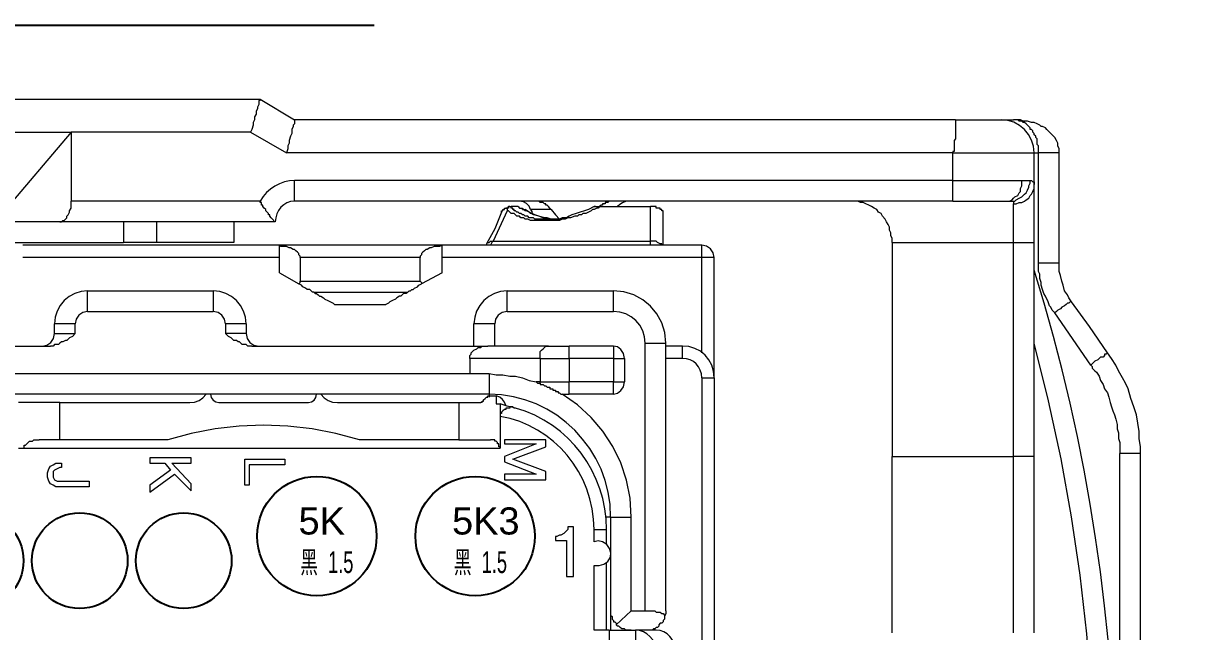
# Model space of a CAD drawing. Header units: millimetres. Extents: x 1638 to 3450, y 1129 to 2069.
# Drawn here: x 2545.77 to 2588.98, y 1591.62 to 1614.03 of the extents above; entities that cross this region are included whole.
import ezdxf

# ---------------------------------------------------------------- set-up
doc = ezdxf.new("R2010")
doc.units = ezdxf.units.MM
doc.layers.add('AM60', color=3, linetype='Continuous', lineweight=25)
doc.layers.add('AM_6', color=3, linetype='Continuous', lineweight=25)
doc.layers.add('线色线径', color=1, linetype='Continuous')
doc.styles.get("Standard").update_dxf_attribs({"font": 'arial.ttf'})
doc.dimstyles.new('ISO-25', dxfattribs={"dimtxt": 2.5, "dimasz": 2.5, "dimexe": 1.25, "dimexo": 0.625, "dimtad": 1, "dimtxsty": 'Standard', "dimcen": 2.5, "dimadec": 0, "dimazin": 0, "dimtfac": 1, "dimtmove": 0, "dimatfit": 3, "dimfxl": 1, "dimarcsym": 0})

# ---------------------------------------------------------------- blocks, each defined once
blk = doc.blocks.new('*U7')
blk.add_circle((0, 0), 2.117)
blk = doc.blocks.new('*U8')
at = {"layer": 'AM_6', "color": 0, "linetype": 'ByBlock', "lineweight": -2, "transparency": 16777216}
for p in [(0, 21), (4.6, 21), (9.2, 21), (13.8, 21), (18.4, 21), (23, 21), (27.6, 21), (32.2, 21), (36.8, 21), (41.4, 21), (0, 14), (4.6, 14), (9.2, 14), (13.8, 14), (18.4, 14), (23, 14), (27.6, 14), (32.2, 14), (36.8, 14), (41.4, 14), (0, 7), (4.6, 7), (9.2, 7), (13.8, 7), (18.4, 7), (23, 7), (27.6, 7), (32.2, 7), (36.8, 7), (41.4, 7), (0, 0), (4.6, 0), (9.2, 0), (13.8, 0), (18.4, 0), (23, 0), (27.6, 0), (32.2, 0), (36.8, 0), (41.4, 0)]:
    blk.add_blockref('*U7', p, dxfattribs=at)
blk = doc.blocks.new('*U9')
blk.add_circle((0, 0), 2.641)
blk = doc.blocks.new('*U10')
at = {"layer": 'AM_6', "color": 0, "linetype": 'ByBlock', "lineweight": -2, "transparency": 16777216}
for p in [(0, 23.769), (7, 23.769), (0, 15.846), (7, 15.846), (0, 7.923), (7, 7.923), (0, 0), (7, 0)]:
    blk.add_blockref('*U9', p, dxfattribs=at)
blk = doc.blocks.new('A$C7FD7605A')
at = {"layer": 'AM_6', "lineweight": 9}
for points in [[(40.215, 62.876), (57.912, 62.876)], [(57.912, 62.876), (57.912, 62.815), (57.851, 62.815), (57.851, 62.755), (57.851, 62.694), (57.851, 62.633), (57.79, 62.511), (57.79, 62.45), (57.729, 62.328), (57.729, 62.206), (57.668, 62.084), (57.668, 61.962), (57.607, 61.84), (57.607, 61.718), (57.546, 61.535), (57.481, 61.413)], [(57.912, 62.876), (59.436, 61.962)], [(59.436, 61.962), (59.436, 61.901), (59.436, 61.84), (59.436, 61.779), (59.375, 61.718), (59.375, 61.657), (59.314, 61.535), (59.314, 61.413), (59.314, 61.352), (59.253, 61.231), (59.192, 61.048), (59.192, 60.926), (59.131, 60.8), (59.131, 60.678), (59.07, 60.495)], [(88.666, 61.962), (59.436, 61.962)], [(88.666, 61.962), (88.666, 61.901), (88.666, 61.84), (88.666, 61.779), (88.666, 61.718), (88.666, 61.657), (88.666, 61.596), (88.666, 61.535), (88.666, 61.474), (88.666, 61.413), (88.666, 61.352), (88.666, 61.291), (88.666, 61.231), (88.666, 61.17), (88.666, 61.109), (88.605, 61.048), (88.605, 60.987), (88.605, 60.926), (88.605, 60.861), (88.605, 60.8), (88.605, 60.739), (88.605, 60.678), (88.605, 60.617), (88.605, 60.556), (88.544, 60.556), (88.544, 60.495)], [(88.666, 61.962), (88.849, 61.962), (89.032, 61.962), (89.215, 61.962), (89.398, 61.962), (89.52, 61.962), (89.703, 61.962), (89.825, 61.962), (90.007, 61.962), (90.129, 61.962), (90.251, 61.962), (90.373, 61.962), (90.434, 61.962), (90.495, 61.962), (90.556, 61.962), (90.617, 61.962), (90.678, 61.962)], [(92.145, 60.495), (92.114, 60.787), (92.027, 61.06), (91.89, 61.309), (91.709, 61.527), (91.49, 61.708), (91.242, 61.845), (90.969, 61.932), (90.678, 61.962)], [(90.678, 61.962), (91.227, 61.962)], [(93.242, 60.495), (93.242, 60.678), (93.181, 60.8), (93.181, 60.926), (93.12, 61.048), (93.059, 61.17), (92.998, 61.231), (92.876, 61.352), (92.815, 61.413), (92.754, 61.474), (92.693, 61.535), (92.633, 61.596), (92.511, 61.657), (92.45, 61.657), (92.389, 61.718), (92.267, 61.779), (92.145, 61.84), (92.023, 61.84), (91.84, 61.901), (91.653, 61.901), (91.531, 61.962), (91.349, 61.962), (91.227, 61.962)], [(92.328, 60.495), (92.328, 60.617), (92.328, 60.678), (92.328, 60.739), (92.328, 60.8), (92.267, 60.861), (92.267, 60.926), (92.267, 60.987), (92.267, 61.109), (92.206, 61.17), (92.206, 61.231), (92.145, 61.291), (92.145, 61.352), (92.084, 61.413), (92.084, 61.474), (92.023, 61.535), (91.962, 61.535), (91.962, 61.596), (91.901, 61.657), (91.84, 61.718), (91.779, 61.779), (91.718, 61.84), (91.653, 61.84), (91.592, 61.901), (91.531, 61.901), (91.47, 61.901), (91.41, 61.962), (91.349, 61.962), (91.288, 61.962), (91.227, 61.962)], [(40.215, 61.413), (49.549, 61.413)], [(49.549, 61.413), (46.501, 57.809)], [(49.549, 61.413), (49.549, 58.362)], [(92.145, 59.093), (92.145, 60.495)], [(93.242, 60.495), (93.181, 60.495), (93.12, 60.495), (93.059, 60.495), (92.937, 60.495), (92.876, 60.495), (92.754, 60.495), (92.693, 60.495), (92.572, 60.495), (92.45, 60.495), (92.328, 60.495)], [(93.242, 55.615), (93.242, 55.98), (93.242, 56.346), (93.242, 56.712), (93.242, 57.017), (93.242, 57.261), (93.242, 57.504), (93.242, 57.626), (93.242, 57.809), (93.242, 58.114), (93.242, 58.484), (93.242, 58.91), (93.242, 59.337), (93.242, 59.947), (93.242, 60.495)], [(88.544, 58.362), (88.544, 58.423), (88.544, 58.484), (88.544, 58.544), (88.544, 58.605), (88.544, 58.666), (88.544, 58.727), (88.544, 58.788), (88.544, 58.849), (88.544, 58.91), (88.544, 58.971), (88.544, 59.032), (88.544, 59.093), (88.544, 59.154), (88.544, 59.215), (88.544, 59.276)], [(88.544, 59.276), (88.788, 59.276), (88.971, 59.276), (89.215, 59.276), (89.398, 59.276), (89.642, 59.276), (89.825, 59.276), (90.068, 59.276), (90.251, 59.276), (90.434, 59.276), (90.617, 59.276), (90.8, 59.276), (90.983, 59.276), (91.166, 59.276), (91.349, 59.276), (91.47, 59.276), (91.592, 59.276)], [(90.861, 58.362), (90.922, 58.362), (91.044, 58.362), (91.166, 58.423), (91.227, 58.484), (91.288, 58.544), (91.41, 58.605), (91.47, 58.727), (91.531, 58.788), (91.531, 58.91), (91.592, 59.032), (91.592, 59.154), (91.592, 59.276)], [(91.105, 58.362), (91.166, 58.362), (91.288, 58.362), (91.349, 58.423), (91.47, 58.484), (91.592, 58.544), (91.653, 58.605), (91.718, 58.666), (91.779, 58.727), (91.84, 58.849), (91.901, 58.971), (91.901, 59.032), (91.962, 59.154), (91.962, 59.276)], [(91.592, 59.276), (91.779, 59.276), (91.901, 59.276), (91.962, 59.276)], [(91.962, 59.276), (92.023, 59.276), (92.084, 59.215), (92.145, 59.215), (92.145, 59.154), (92.145, 59.093)], [(91.227, 58.24), (91.349, 58.24), (91.47, 58.301), (91.592, 58.301), (91.718, 58.362), (91.779, 58.423), (91.901, 58.484), (91.962, 58.605), (92.023, 58.666), (92.084, 58.788), (92.145, 58.91), (92.145, 58.971), (92.145, 59.093)], [(92.145, 56.529), (92.145, 56.651), (92.145, 56.712), (92.145, 56.895), (92.145, 57.139), (92.145, 57.321), (92.145, 57.504), (92.145, 57.748), (92.145, 57.931), (92.145, 58.053), (92.145, 58.24), (92.145, 58.362), (92.145, 58.484), (92.145, 58.605), (92.145, 58.727), (92.145, 58.849), (92.145, 58.971), (92.145, 59.032), (92.145, 59.093)], [(49.061, 57.443), (49.122, 57.443), (49.183, 57.504), (49.244, 57.504), (49.305, 57.565), (49.366, 57.626), (49.366, 57.687), (49.427, 57.748), (49.488, 57.87), (49.488, 57.931), (49.549, 58.053), (49.549, 58.114), (49.549, 58.24), (49.549, 58.362)], [(58.583, 57.443), (58.522, 57.443), (58.522, 57.504), (58.461, 57.565), (58.4, 57.626), (58.339, 57.687), (58.339, 57.748), (58.278, 57.748), (58.278, 57.809), (58.217, 57.87), (58.156, 57.931), (58.156, 57.992), (58.095, 58.053), (58.034, 58.114), (58.034, 58.179), (57.973, 58.179), (57.973, 58.24), (57.973, 58.301), (57.912, 58.301), (57.912, 58.362)], [(59.436, 58.362), (59.259, 58.342), (59.097, 58.287), (58.952, 58.2), (58.826, 58.085), (58.724, 57.948), (58.647, 57.793), (58.599, 57.623), (58.583, 57.443)], [(88.544, 58.362), (59.436, 58.362)], [(68.957, 58.114), (68.892, 58.114), (68.831, 58.053), (68.77, 58.053)], [(68.957, 58.114), (68.892, 58.114), (68.892, 58.053), (68.831, 58.053)], [(68.957, 58.114), (69.018, 58.114)], [(70.786, 57.565), (70.725, 57.565), (70.664, 57.565), (70.603, 57.565), (70.542, 57.565), (70.481, 57.565), (70.42, 57.565), (70.359, 57.565), (70.298, 57.565), (70.237, 57.565), (70.176, 57.565), (70.115, 57.565), (70.054, 57.565), (69.993, 57.626), (69.933, 57.626), (69.811, 57.626), (69.75, 57.687), (69.628, 57.687), (69.567, 57.748), (69.506, 57.748), (69.445, 57.809), (69.384, 57.809), (69.323, 57.87), (69.262, 57.87), (69.201, 57.931), (69.14, 57.931), (69.14, 57.992), (69.079, 57.992), (69.079, 58.053), (69.018, 58.053), (69.018, 58.114)], [(69.323, 58.114), (69.018, 58.114)], [(69.323, 58.114), (69.384, 58.053), (69.445, 58.053), (69.506, 58.053)], [(69.872, 57.992), (69.804, 58.129), (69.696, 58.247), (69.554, 58.33), (69.384, 58.362)], [(70.786, 57.992), (70.725, 58.053), (70.664, 58.114), (70.603, 58.179), (70.542, 58.179), (70.542, 58.24), (70.481, 58.24), (70.42, 58.301), (70.359, 58.301), (70.298, 58.301), (70.237, 58.362), (70.176, 58.362), (70.115, 58.362), (70.054, 58.362), (69.993, 58.362)], [(72.676, 58.114), (72.432, 57.992), (72.249, 57.931), (72.066, 57.87), (71.883, 57.809), (71.7, 57.748), (71.578, 57.687), (71.457, 57.626), (71.274, 57.626), (71.152, 57.565), (71.03, 57.565), (70.908, 57.565), (70.786, 57.565)], [(72.676, 58.114), (72.741, 58.114), (72.676, 58.114), (72.741, 58.114), (72.801, 58.114), (72.862, 58.114)], [(73.594, 58.362), (73.533, 58.362), (73.472, 58.362), (73.411, 58.362), (73.35, 58.362), (73.289, 58.301), (73.228, 58.301), (73.167, 58.301), (73.167, 58.24), (73.106, 58.24), (73.045, 58.24), (73.045, 58.179), (72.984, 58.179), (72.923, 58.114), (72.862, 58.053)], [(72.862, 58.114), (75.179, 58.114)], [(74.204, 58.362), (74.067, 58.341), (73.937, 58.285), (73.818, 58.206), (73.716, 58.114)], [(75.423, 58.114), (75.362, 58.114), (75.301, 58.114), (75.24, 58.114), (75.179, 58.114)], [(75.728, 57.748), (75.728, 57.809), (75.728, 57.87), (75.728, 57.931), (75.667, 57.931), (75.667, 57.992), (75.606, 57.992), (75.606, 58.053), (75.545, 58.053), (75.484, 58.053), (75.423, 58.053), (75.423, 58.114)], [(85.858, 56.529), (85.858, 56.712), (85.797, 56.834), (85.797, 56.956), (85.736, 57.078), (85.736, 57.2), (85.675, 57.321), (85.614, 57.443), (85.554, 57.565), (85.432, 57.687), (85.371, 57.809), (85.249, 57.87), (85.188, 57.992), (85.066, 58.053), (84.944, 58.114), (84.822, 58.179), (84.7, 58.24), (84.578, 58.301), (84.456, 58.301), (84.334, 58.362), (84.151, 58.362), (84.026, 58.362)], [(88.544, 58.362), (88.788, 58.362), (89.032, 58.362), (89.215, 58.362), (89.398, 58.362), (89.581, 58.362), (89.764, 58.362), (89.946, 58.362), (90.068, 58.362), (90.251, 58.362), (90.373, 58.362), (90.495, 58.362), (90.617, 58.362), (90.739, 58.362), (90.861, 58.362)], [(90.861, 58.362), (90.983, 58.362), (91.044, 58.362), (91.105, 58.362)], [(91.105, 58.362), (91.166, 58.362), (91.227, 58.362), (91.227, 58.301), (91.227, 58.24)], [(91.227, 56.529), (91.227, 56.59), (91.227, 56.651), (91.227, 56.834), (91.227, 57.017), (91.227, 57.139), (91.227, 57.321), (91.227, 57.443), (91.227, 57.565), (91.227, 57.687), (91.227, 57.809), (91.227, 57.931), (91.227, 57.992), (91.227, 58.114), (91.227, 58.179), (91.227, 58.24)], [(68.588, 57.87), (68.283, 57.139), (67.917, 56.468)], [(68.588, 57.87), (68.588, 57.931), (68.649, 57.931), (68.649, 57.992), (68.71, 57.992), (68.71, 58.053), (68.77, 58.053)], [(68.77, 58.053), (68.831, 58.053)], [(68.831, 58.053), (68.831, 57.992), (68.831, 57.931)], [(70.847, 57.565), (70.786, 57.565), (70.603, 57.626), (70.42, 57.626), (70.237, 57.687), (70.054, 57.748), (69.933, 57.809), (69.872, 57.809), (69.811, 57.87), (69.689, 57.931), (69.628, 57.931), (69.567, 57.992), (69.506, 57.992), (69.506, 58.053)], [(69.506, 58.053), (69.506, 57.992), (69.567, 57.992), (69.628, 57.992)], [(70.908, 57.565), (70.664, 57.565), (70.481, 57.626), (70.237, 57.687), (69.993, 57.748), (69.811, 57.87), (69.628, 57.992)], [(69.872, 57.992), (69.925, 57.901), (69.933, 57.809)], [(70.786, 57.992), (70.969, 57.756), (71.152, 57.565)], [(75.728, 56.407), (75.728, 57.748)], [(49.061, 57.443), (46.501, 57.443)], [(58.583, 57.443), (49.061, 57.443)], [(56.75, 57.443), (56.75, 56.529)], [(70.786, 57.565), (70.664, 57.565), (70.542, 57.565)], [(67.917, 56.468), (67.978, 56.529), (68.039, 56.529), (68.1, 56.59), (68.161, 56.59), (68.222, 56.59)], [(68.222, 56.59), (68.161, 56.529), (68.1, 56.407), (68.039, 56.407)], [(75.24, 56.407), (75.179, 56.407), (75.179, 56.468), (75.179, 56.529), (75.179, 56.59)], [(75.667, 56.407), (75.667, 56.468), (75.606, 56.468), (75.484, 56.529), (75.423, 56.59), (75.362, 56.59), (75.24, 56.59), (75.179, 56.59)], [(46.501, 56.529), (51.869, 56.529)], [(58.765, 56.407), (47.415, 56.407)], [(53.332, 56.529), (53.21, 56.529), (53.089, 56.529), (52.967, 56.529), (52.845, 56.529), (52.662, 56.529), (52.54, 56.529), (52.357, 56.529), (52.235, 56.529), (52.052, 56.529), (51.869, 56.529)], [(56.75, 56.529), (56.689, 56.529), (56.628, 56.529), (56.567, 56.529), (56.506, 56.529), (56.384, 56.529), (56.262, 56.529), (56.14, 56.529), (56.018, 56.529), (55.896, 56.529), (55.714, 56.529), (55.531, 56.529), (55.348, 56.529), (55.104, 56.529), (54.921, 56.529), (54.677, 56.529), (54.433, 56.529), (54.19, 56.529), (53.885, 56.529), (53.637, 56.529), (53.332, 56.529)], [(59.68, 55.858), (59.68, 55.919), (59.619, 55.98), (59.619, 56.041), (59.558, 56.102), (59.497, 56.163), (59.436, 56.224), (59.375, 56.224), (59.253, 56.285), (59.192, 56.285), (59.07, 56.346), (58.948, 56.346), (58.826, 56.346), (58.765, 56.407)], [(65.966, 56.407), (58.765, 56.407)], [(58.765, 55.184), (58.765, 56.407)], [(65.966, 56.407), (65.844, 56.346), (65.722, 56.346), (65.601, 56.346), (65.479, 56.285), (65.418, 56.285), (65.296, 56.224), (65.235, 56.224), (65.174, 56.163), (65.109, 56.102), (65.048, 56.041), (65.048, 55.98), (64.987, 55.919), (64.987, 55.858)], [(77.438, 56.407), (65.966, 56.407)], [(65.966, 55.184), (65.966, 56.407)], [(67.917, 56.468), (67.917, 56.407)], [(77.987, 55.858), (77.944, 56.073), (77.827, 56.247), (77.653, 56.364), (77.438, 56.407)], [(85.858, 56.529), (85.858, 47.065)], [(92.145, 47.004), (92.145, 56.529)], [(59.68, 55.858), (59.68, 54.818)], [(64.987, 54.818), (64.987, 55.858)], [(77.987, 50.547), (77.987, 55.858)], [(93.791, 53.904), (93.669, 54.087), (93.608, 54.209), (93.486, 54.392), (93.425, 54.635), (93.364, 54.818), (93.303, 55.062), (93.242, 55.245), (93.242, 55.432), (93.242, 55.615)], [(58.765, 55.184), (59.619, 54.696)], [(65.966, 55.184), (65.048, 54.696)], [(95.407, 38.955), (95.251, 40.459), (95.068, 41.962), (94.856, 43.461), (94.616, 44.957), (94.348, 46.45), (94.051, 47.938), (93.726, 49.422), (93.373, 50.901), (92.992, 52.375), (92.583, 53.844), (92.145, 55.306)], [(59.619, 54.696), (59.68, 54.757), (59.68, 54.818)], [(60.289, 54.331), (60.228, 54.331), (60.168, 54.392), (60.107, 54.453), (59.985, 54.453), (59.924, 54.513), (59.802, 54.574), (59.741, 54.635), (59.619, 54.696)], [(64.378, 54.331), (64.439, 54.331), (64.499, 54.392), (64.56, 54.392), (64.621, 54.453), (64.682, 54.453), (64.743, 54.513), (64.865, 54.574), (64.926, 54.635), (65.048, 54.696)], [(64.987, 54.818), (65.048, 54.757), (65.048, 54.696)], [(50.284, 54.392), (49.993, 54.361), (49.719, 54.274), (49.47, 54.138), (49.252, 53.957), (49.072, 53.74), (48.935, 53.491), (48.848, 53.219), (48.818, 52.929)], [(50.284, 54.392), (55.836, 54.392)], [(57.299, 52.929), (57.268, 53.219), (57.181, 53.491), (57.045, 53.74), (56.864, 53.957), (56.647, 54.138), (56.398, 54.274), (56.126, 54.361), (55.836, 54.392)], [(60.289, 54.331), (60.35, 54.27), (60.411, 54.27), (60.472, 54.209), (60.533, 54.148), (60.594, 54.148), (60.716, 54.087), (60.777, 54.026), (60.899, 53.965), (61.021, 53.904), (61.143, 53.843), (61.204, 53.782)], [(60.289, 54.331), (64.378, 54.331)], [(64.378, 54.331), (64.378, 54.27), (64.317, 54.27), (64.256, 54.27), (64.195, 54.209), (64.134, 54.148), (64.073, 54.148), (63.951, 54.087), (63.89, 54.026), (63.768, 53.965), (63.646, 53.904), (63.585, 53.843), (63.463, 53.782)], [(68.831, 54.392), (68.541, 54.361), (68.269, 54.274), (68.02, 54.138), (67.803, 53.957), (67.622, 53.74), (67.486, 53.491), (67.399, 53.219), (67.368, 52.929)], [(68.831, 54.392), (73.533, 54.392)], [(75.849, 52.071), (75.802, 52.54), (75.668, 52.975), (75.454, 53.37), (75.171, 53.713), (74.829, 53.996), (74.435, 54.21), (74, 54.345), (73.533, 54.392)], [(93.791, 53.904), (93.73, 53.904), (93.669, 53.843), (93.608, 53.843), (93.547, 53.782), (93.486, 53.721), (93.364, 53.66), (93.303, 53.599), (93.181, 53.538), (93.12, 53.477), (93.059, 53.416)], [(95.376, 51.645), (94.583, 52.807), (93.791, 53.904)], [(48.818, 52.498), (48.818, 52.929)], [(57.299, 52.929), (57.299, 52.498)], [(67.368, 51.949), (67.368, 52.929)], [(48.269, 51.949), (48.483, 51.992), (48.658, 52.109), (48.775, 52.284), (48.818, 52.498)], [(49.732, 52.498), (49.61, 52.376), (49.488, 52.315), (49.427, 52.254), (49.366, 52.193), (49.305, 52.193), (49.183, 52.132), (49.122, 52.132), (49.061, 52.071), (49, 52.01), (48.939, 52.01), (48.878, 52.01), (48.818, 52.01), (48.757, 51.949), (48.696, 51.949), (48.635, 51.949)], [(57.546, 51.949), (57.481, 51.949), (57.42, 51.949), (57.36, 51.949), (57.299, 52.01), (57.238, 52.01), (57.177, 52.01), (57.116, 52.01), (57.055, 52.071), (56.994, 52.132), (56.933, 52.132), (56.872, 52.193), (56.75, 52.193), (56.689, 52.254), (56.628, 52.315), (56.506, 52.376), (56.384, 52.498)], [(57.299, 52.498), (57.342, 52.284), (57.461, 52.109), (57.636, 51.992), (57.851, 51.949)], [(31.551, 51.949), (48.635, 51.949)], [(57.546, 51.949), (67.978, 51.949)], [(67.186, 51.401), (67.186, 51.523), (67.246, 51.584), (67.246, 51.645), (67.307, 51.706), (67.368, 51.766), (67.49, 51.827), (67.551, 51.888), (67.673, 51.888), (67.734, 51.949), (67.856, 51.949), (67.978, 51.949)], [(70.664, 51.949), (67.978, 51.949)], [(70.664, 51.949), (70.786, 51.949), (70.908, 51.949), (71.03, 51.949), (71.152, 51.949), (71.274, 51.949), (71.396, 51.949), (71.578, 51.949)], [(73.533, 51.949), (71.578, 51.949)], [(74.021, 51.401), (73.979, 51.615), (73.868, 51.789), (73.712, 51.907), (73.533, 51.949)], [(75.849, 40.23), (75.849, 52.071)], [(76.585, 51.949), (75.849, 51.949)], [(77.987, 50.547), (77.959, 50.835), (77.879, 51.101), (77.752, 51.339), (77.583, 51.545), (77.377, 51.715), (77.138, 51.842), (76.873, 51.922), (76.585, 51.949)], [(67.186, 51.401), (67.186, 50.73)], [(74.021, 51.401), (74.021, 50.364)], [(95.376, 51.645), (95.315, 51.584), (95.254, 51.584), (95.254, 51.523), (95.193, 51.462), (95.071, 51.462), (95.01, 51.401), (94.949, 51.34), (94.827, 51.279), (94.766, 51.218), (94.644, 51.096)], [(96.843, 47.191), (96.843, 47.495), (96.782, 47.861), (96.782, 48.166), (96.721, 48.532), (96.66, 48.898), (96.538, 49.263), (96.416, 49.629), (96.294, 50.06), (96.172, 50.303), (96.05, 50.547), (95.867, 50.852), (95.745, 51.096), (95.562, 51.401), (95.376, 51.645)], [(12.329, 50.73), (67.186, 50.73)], [(67.186, 50.73), (68.039, 50.73)], [(68.039, 50.73), (68.344, 50.669), (68.649, 50.669), (68.957, 50.608), (69.201, 50.608), (69.506, 50.547), (69.811, 50.425), (70.115, 50.364)], [(70.115, 50.364), (70.176, 50.303), (70.237, 50.303), (70.298, 50.303)], [(73.533, 49.812), (73.712, 49.855), (73.868, 49.974), (73.979, 50.149), (74.021, 50.364)], [(77.987, 50.547), (77.987, 12.333)], [(68.039, 49.812), (12.329, 49.812)], [(54.799, 49.446), (55.016, 49.469), (55.211, 49.538), (55.382, 49.652), (55.531, 49.812)], [(55.714, 49.812), (55.745, 49.678), (55.828, 49.56), (55.945, 49.478), (56.079, 49.446)], [(60.046, 49.446), (60.18, 49.478), (60.297, 49.56), (60.38, 49.678), (60.411, 49.812)], [(60.594, 49.812), (60.743, 49.652), (60.915, 49.538), (61.11, 49.469), (61.33, 49.446)], [(73.411, 44.383), (73.383, 44.937), (73.3, 45.475), (73.166, 45.994), (72.984, 46.493), (72.755, 46.967), (72.484, 47.415), (72.172, 47.833), (71.824, 48.219), (71.441, 48.57), (71.026, 48.883), (70.583, 49.155), (70.114, 49.384), (69.623, 49.567), (69.111, 49.701), (68.582, 49.784), (68.039, 49.812)], [(70.298, 50.303), (70.298, 50.242), (70.359, 50.242), (70.42, 50.242), (70.481, 50.182), (70.542, 50.182), (70.603, 50.121), (70.664, 50.121), (70.725, 50.121), (70.725, 50.06), (70.786, 50.06), (70.847, 50.06), (70.847, 49.999), (70.908, 49.999), (70.969, 49.999), (70.969, 49.938), (71.03, 49.938), (71.091, 49.938), (71.091, 49.877), (71.152, 49.877), (71.213, 49.812), (71.274, 49.812)], [(74.325, 44.383), (74.272, 45.216), (74.115, 46.02), (73.859, 46.786), (73.51, 47.509), (73.071, 48.18), (72.549, 48.792), (71.948, 49.339), (71.274, 49.812)], [(71.274, 49.812), (71.396, 49.812), (71.578, 49.812)], [(73.533, 49.812), (71.578, 49.812)], [(49.061, 49.446), (48.878, 49.446), (48.696, 49.446), (48.574, 49.446), (48.391, 49.446), (48.269, 49.446), (48.086, 49.446), (47.964, 49.446), (47.842, 49.446), (47.72, 49.446), (47.598, 49.446), (47.537, 49.446), (47.415, 49.446), (47.354, 49.446), (47.294, 49.446), (47.233, 49.446)], [(49.061, 49.446), (54.799, 49.446)], [(56.079, 49.446), (60.046, 49.446)], [(61.33, 49.446), (66.698, 49.446)], [(66.698, 49.446), (66.881, 49.446), (67.064, 49.446), (67.186, 49.446), (67.368, 49.446), (67.49, 49.446), (67.673, 49.446)], [(67.734, 49.446), (67.673, 49.446)], [(67.734, 49.446), (67.734, 49.507), (67.795, 49.507), (67.795, 49.568), (67.856, 49.629), (67.917, 49.69), (67.978, 49.69), (67.978, 49.751), (68.039, 49.751), (68.1, 49.751), (68.161, 49.751), (68.222, 49.751), (68.283, 49.751), (68.344, 49.751)], [(68.77, 49.324), (68.712, 49.46), (68.626, 49.583), (68.505, 49.684), (68.344, 49.751)], [(68.344, 49.751), (68.344, 49.385)], [(68.344, 49.385), (68.405, 49.385)], [(68.405, 49.385), (68.466, 49.385), (68.527, 49.385)], [(69.201, 49.202), (68.841, 49.294), (68.527, 49.385)], [(68.527, 49.385), (68.527, 48.715)], [(69.201, 49.202), (69.14, 49.202), (69.079, 49.263), (69.018, 49.263), (68.957, 49.263), (68.957, 49.202), (68.892, 49.202), (68.831, 49.202), (68.77, 49.202), (68.77, 49.141), (68.71, 49.141), (68.649, 49.08), (68.588, 49.019), (68.588, 48.959), (68.527, 48.959), (68.527, 48.898), (68.527, 48.837)], [(68.527, 48.837), (68.527, 48.753), (68.527, 48.715)], [(73.228, 43.83), (73.209, 44.296), (73.153, 44.752), (73.06, 45.198), (72.933, 45.631), (72.773, 46.05), (72.581, 46.453), (72.358, 46.838), (72.106, 47.204), (71.826, 47.547), (71.52, 47.868), (71.189, 48.163), (70.833, 48.432), (70.456, 48.672), (70.057, 48.882), (69.638, 49.059), (69.201, 49.202)], [(62.305, 47.8), (61.264, 48.08), (60.207, 48.28), (59.138, 48.4), (58.063, 48.44), (56.989, 48.4), (55.92, 48.28), (54.863, 48.08), (53.824, 47.8)], [(68.527, 48.715), (68.527, 47.435)], [(47.476, 47.495), (47.476, 47.556), (47.537, 47.556), (47.598, 47.617), (47.659, 47.678), (47.72, 47.739), (47.781, 47.739), (47.842, 47.739), (47.903, 47.8), (47.964, 47.8), (48.025, 47.8), (48.086, 47.8), (48.147, 47.8)], [(49.061, 47.8), (48.878, 47.8), (48.696, 47.8), (48.513, 47.8), (48.33, 47.8), (48.147, 47.8)], [(53.824, 47.8), (49.061, 47.8)], [(66.698, 47.8), (62.305, 47.8)], [(66.698, 47.8), (66.881, 47.8), (67.064, 47.8), (67.246, 47.8), (67.368, 47.8), (67.551, 47.8), (67.734, 47.8), (67.856, 47.8), (67.978, 47.8), (68.1, 47.8)], [(68.527, 47.435), (68.527, 47.495), (68.466, 47.495), (68.466, 47.556), (68.466, 47.617), (68.405, 47.617), (68.405, 47.678), (68.344, 47.739), (68.283, 47.739), (68.283, 47.8), (68.222, 47.8), (68.161, 47.8), (68.1, 47.8)], [(47.233, 47.435), (68.527, 47.435)], [(47.476, 47.435), (47.476, 47.495)], [(85.858, 39.254), (85.858, 40.596), (85.858, 41.88), (85.858, 43.16), (85.858, 44.505), (85.858, 45.785), (85.858, 47.065)], [(85.858, 47.065), (91.227, 47.065)], [(92.145, 47.004), (92.145, 47.065), (92.084, 47.065), (92.023, 47.065), (91.962, 47.065), (91.901, 47.065), (91.84, 47.065), (91.779, 47.065), (91.718, 47.065), (91.653, 47.065), (91.592, 47.065), (91.531, 47.065), (91.47, 47.065), (91.41, 47.065), (91.349, 47.065), (91.288, 47.065), (91.227, 47.065)], [(92.145, 39.254), (92.145, 40.535), (92.145, 41.819), (92.145, 43.16), (92.145, 44.444), (92.145, 45.724), (92.145, 47.004)], [(96.843, 38.889), (96.843, 40.169), (96.843, 41.388), (96.843, 42.794), (96.843, 44.196), (96.843, 45.663), (96.843, 47.191)], [(73.411, 44.383), (73.411, 40.23)], [(74.325, 40.23), (74.325, 44.383)], [(73.228, 43.16), (73.228, 43.83)], [(72.676, 42.245), (72.904, 42.234), (73.113, 42.291), (73.288, 42.417), (73.411, 42.611), (73.422, 42.802), (73.365, 42.992), (73.24, 43.16), (73.045, 43.282), (72.862, 43.327), (72.676, 43.282)], [(73.228, 39.376), (73.228, 42.367)], [(73.411, 40.23), (73.411, 40.169), (73.411, 40.108), (73.411, 40.047), (73.472, 39.986), (73.472, 39.925), (73.472, 39.864), (73.533, 39.803), (73.533, 39.742), (73.594, 39.742), (73.655, 39.681), (73.655, 39.62)], [(73.411, 40.23), (73.411, 39.376)], [(74.325, 40.23), (73.655, 39.62)], [(74.325, 40.23), (74.935, 40.23)], [(74.935, 40.23), (75.057, 40.23), (75.179, 40.23), (75.24, 40.23), (75.362, 40.23), (75.423, 40.169), (75.545, 40.169), (75.606, 40.169), (75.667, 40.108), (75.728, 40.108), (75.789, 40.047), (75.789, 39.986)], [(75.789, 39.986), (75.789, 39.925), (75.789, 39.864), (75.728, 39.803), (75.728, 39.742), (75.667, 39.681), (75.606, 39.681), (75.545, 39.62), (75.545, 39.559), (75.484, 39.498), (75.423, 39.498), (75.362, 39.437), (75.301, 39.437), (75.24, 39.376), (75.179, 39.376), (75.057, 39.376), (74.996, 39.376), (74.935, 39.376)], [(75.849, 40.23), (75.849, 40.108), (75.789, 39.986)], [(74.325, 39.376), (74.265, 39.376), (74.204, 39.376), (74.143, 39.376), (74.082, 39.376), (74.021, 39.437), (73.96, 39.437), (73.899, 39.437), (73.838, 39.498), (73.777, 39.559), (73.716, 39.559), (73.655, 39.62)], [(73.35, 39.376), (72.676, 39.376)], [(73.35, 39.376), (73.35, 39.315), (73.35, 39.254), (73.35, 39.133), (73.35, 39.072), (73.35, 39.011), (73.35, 38.889), (73.35, 38.828)], [(73.35, 39.376), (74.508, 39.376)], [(75.423, 38.458), (75.403, 38.639), (75.348, 38.809), (75.262, 38.965), (75.148, 39.102), (75.012, 39.215), (74.857, 39.302), (74.688, 39.357), (74.508, 39.376)], [(74.935, 39.376), (74.508, 39.376)], [(75.423, 39.376), (74.935, 39.376)], [(76.276, 38.458), (76.26, 38.639), (76.211, 38.809), (76.135, 38.965), (76.032, 39.102), (75.907, 39.215), (75.762, 39.302), (75.599, 39.357), (75.423, 39.376)]]:
    blk.add_lwpolyline(points, dxfattribs=at)
at = {"layer": 'AM_6', "lineweight": 5}
for points in [[(57.481, 61.413), (49.549, 61.413)], [(57.481, 61.413), (59.07, 60.495)], [(88.544, 60.495), (59.07, 60.495)], [(88.544, 60.495), (88.788, 60.495), (89.032, 60.495), (89.276, 60.495), (89.459, 60.495), (89.703, 60.495), (89.946, 60.495), (90.129, 60.495), (90.373, 60.495), (90.556, 60.495), (90.739, 60.495), (90.922, 60.495), (91.105, 60.495), (91.227, 60.495), (91.41, 60.495), (91.531, 60.495), (91.653, 60.495), (91.779, 60.495), (91.901, 60.495), (91.962, 60.495), (92.023, 60.495), (92.084, 60.495), (92.145, 60.495)], [(88.544, 59.276), (88.544, 60.495)], [(92.145, 60.495), (92.328, 60.495)], [(92.328, 55.615), (92.328, 60.495)], [(59.436, 59.276), (59.208, 59.259), (58.984, 59.21), (58.766, 59.131), (58.56, 59.025), (58.367, 58.892), (58.193, 58.736), (58.04, 58.558), (57.912, 58.362)], [(59.436, 58.362), (59.436, 58.423), (59.436, 58.484), (59.436, 58.544), (59.436, 58.605), (59.436, 58.727), (59.436, 58.788), (59.436, 58.91), (59.436, 59.032), (59.436, 59.154), (59.436, 59.276)], [(88.544, 59.276), (59.436, 59.276)], [(57.912, 58.362), (49.549, 58.362)], [(72.862, 58.114), (72.862, 58.053), (72.801, 58.053), (72.676, 57.992), (72.615, 57.992), (72.554, 57.931), (72.432, 57.87), (72.31, 57.809), (72.249, 57.809), (72.188, 57.809), (72.127, 57.748), (72.066, 57.748), (72.005, 57.748), (71.944, 57.687), (71.883, 57.687), (71.822, 57.687), (71.639, 57.626), (71.518, 57.626), (71.396, 57.565), (71.274, 57.565), (71.152, 57.504), (71.03, 57.504), (70.908, 57.504), (70.786, 57.504), (70.725, 57.504), (70.664, 57.504), (70.603, 57.504), (70.542, 57.504), (70.481, 57.504), (70.42, 57.504), (70.359, 57.504), (70.298, 57.504), (70.237, 57.504), (70.176, 57.504), (70.115, 57.504), (70.054, 57.504), (69.993, 57.504), (69.933, 57.504), (69.872, 57.504), (69.75, 57.565), (69.628, 57.565), (69.567, 57.626), (69.445, 57.626), (69.384, 57.687), (69.262, 57.687), (69.201, 57.748), (69.14, 57.809), (69.018, 57.809), (68.957, 57.87), (68.892, 57.931), (68.831, 57.931)], [(75.179, 56.59), (75.179, 58.114)], [(68.831, 57.931), (68.222, 56.59)], [(70.786, 57.992), (70.664, 57.992), (70.542, 57.992), (70.42, 57.992), (70.298, 57.992), (70.176, 57.992), (70.115, 57.992), (70.054, 57.992), (69.993, 57.992), (69.933, 57.992), (69.872, 57.992)], [(51.869, 57.443), (51.869, 56.529)], [(53.332, 57.443), (53.332, 56.529)], [(68.222, 56.59), (75.179, 56.59)], [(77.438, 55.858), (77.438, 55.919), (77.438, 56.041), (77.438, 56.102), (77.438, 56.163), (77.438, 56.224), (77.438, 56.285), (77.438, 56.346), (77.438, 56.407)], [(85.858, 56.529), (91.227, 56.529)], [(91.227, 56.529), (91.349, 56.529), (91.47, 56.529), (91.592, 56.529), (91.718, 56.529), (91.779, 56.529), (91.901, 56.529), (91.962, 56.529), (92.023, 56.529), (92.084, 56.529), (92.145, 56.529)], [(91.227, 47.065), (91.227, 56.529)], [(58.765, 55.858), (47.415, 55.858)], [(64.987, 55.858), (59.68, 55.858)], [(77.438, 55.858), (65.966, 55.858)], [(77.987, 55.858), (77.926, 55.858), (77.865, 55.858), (77.804, 55.858), (77.743, 55.858), (77.682, 55.858), (77.56, 55.858), (77.438, 55.858)], [(77.438, 51.645), (77.438, 55.858)], [(93.059, 53.416), (92.998, 53.477), (92.937, 53.538), (92.876, 53.66), (92.815, 53.721), (92.754, 53.904), (92.633, 54.148), (92.572, 54.27), (92.511, 54.453), (92.45, 54.635), (92.45, 54.757), (92.389, 54.94), (92.389, 55.123), (92.328, 55.245), (92.328, 55.432), (92.328, 55.493), (92.328, 55.615)], [(93.242, 55.615), (93.181, 55.615), (93.12, 55.615), (93.059, 55.615), (92.937, 55.615), (92.876, 55.615), (92.754, 55.615), (92.693, 55.615), (92.572, 55.615), (92.45, 55.615), (92.328, 55.615)], [(59.68, 54.818), (64.987, 54.818)], [(50.284, 53.477), (50.284, 53.599), (50.284, 53.721), (50.284, 53.843), (50.284, 53.965), (50.284, 54.026), (50.284, 54.148), (50.284, 54.209), (50.284, 54.27), (50.284, 54.331), (50.284, 54.392)], [(55.836, 54.392), (55.836, 54.331), (55.836, 54.27), (55.836, 54.209), (55.836, 54.148), (55.836, 54.026), (55.836, 53.965), (55.836, 53.843), (55.836, 53.721), (55.836, 53.599), (55.836, 53.477)], [(68.831, 53.477), (68.831, 53.599), (68.831, 53.721), (68.831, 53.843), (68.831, 53.965), (68.831, 54.026), (68.831, 54.148), (68.831, 54.209), (68.831, 54.27), (68.831, 54.331), (68.831, 54.392)], [(73.533, 53.477), (73.533, 53.599), (73.533, 53.721), (73.533, 53.843), (73.533, 53.965), (73.533, 54.026), (73.533, 54.148), (73.533, 54.209), (73.533, 54.27), (73.533, 54.331), (73.533, 54.392)], [(50.284, 53.477), (50.069, 53.434), (49.894, 53.317), (49.775, 53.143), (49.732, 52.929)], [(50.284, 53.477), (55.836, 53.477)], [(56.384, 52.929), (56.341, 53.143), (56.224, 53.317), (56.05, 53.434), (55.836, 53.477)], [(61.204, 53.782), (63.463, 53.782)], [(68.831, 53.477), (68.617, 53.434), (68.443, 53.317), (68.326, 53.143), (68.283, 52.929)], [(68.831, 53.477), (73.533, 53.477)], [(74.935, 52.071), (74.907, 52.36), (74.827, 52.627), (74.7, 52.866), (74.531, 53.073), (74.325, 53.242), (74.086, 53.369), (73.821, 53.449), (73.533, 53.477)], [(49.732, 52.929), (49.61, 52.929), (49.488, 52.929), (49.366, 52.929), (49.305, 52.929), (49.183, 52.929), (49.122, 52.929), (49, 52.929), (48.939, 52.929), (48.878, 52.929), (48.818, 52.929)], [(49.732, 52.498), (49.732, 52.929)], [(57.299, 52.929), (57.238, 52.929), (57.177, 52.929), (57.116, 52.929), (57.055, 52.929), (56.933, 52.929), (56.872, 52.929), (56.75, 52.929), (56.628, 52.929), (56.506, 52.929), (56.384, 52.929)], [(56.384, 52.929), (56.384, 52.498)], [(68.283, 52.929), (68.161, 52.929), (68.039, 52.929), (67.917, 52.929), (67.856, 52.929), (67.734, 52.929), (67.673, 52.929), (67.551, 52.929), (67.49, 52.929), (67.429, 52.929), (67.368, 52.929)], [(68.283, 51.949), (68.283, 52.929)], [(94.644, 51.096), (93.059, 53.416)], [(48.818, 52.498), (48.878, 52.498), (48.939, 52.498), (49, 52.498), (49.122, 52.498), (49.183, 52.498), (49.305, 52.498), (49.366, 52.498), (49.488, 52.498), (49.61, 52.498), (49.732, 52.498)], [(57.299, 52.498), (57.238, 52.498), (57.177, 52.498), (57.116, 52.498), (57.055, 52.498), (56.933, 52.498), (56.872, 52.498), (56.75, 52.498), (56.628, 52.498), (56.506, 52.498), (56.384, 52.498)], [(70.298, 51.401), (70.298, 51.523), (70.298, 51.584), (70.298, 51.706), (70.359, 51.766), (70.42, 51.827), (70.481, 51.888), (70.542, 51.949), (70.603, 51.949), (70.664, 51.949)], [(71.578, 51.401), (71.578, 51.523), (71.578, 51.584), (71.578, 51.706), (71.578, 51.766), (71.578, 51.827), (71.578, 51.888), (71.578, 51.949)], [(73.533, 51.949), (73.533, 51.888), (73.533, 51.827), (73.533, 51.766), (73.533, 51.706), (73.533, 51.584), (73.533, 51.523), (73.533, 51.401)], [(74.935, 52.071), (75.057, 52.071), (75.179, 52.071), (75.301, 52.071), (75.423, 52.071), (75.484, 52.071), (75.606, 52.071), (75.667, 52.071), (75.728, 52.071), (75.789, 52.071), (75.849, 52.071)], [(74.935, 40.23), (74.935, 52.071)], [(76.585, 51.401), (76.585, 51.523), (76.585, 51.584), (76.585, 51.706), (76.585, 51.766), (76.585, 51.827), (76.585, 51.888), (76.585, 51.949)], [(92.145, 10.805), (92.778, 13.343), (93.326, 15.896), (93.79, 18.462), (94.17, 21.039), (94.465, 23.625), (94.676, 26.217), (94.803, 28.815), (94.845, 31.415), (94.803, 34.016), (94.676, 36.616), (94.465, 39.212), (94.17, 41.803), (93.79, 44.387), (93.326, 46.961), (92.778, 49.523), (92.145, 52.071)], [(70.298, 51.401), (67.186, 51.401)], [(70.298, 51.401), (70.42, 51.401), (70.542, 51.401), (70.725, 51.401), (70.847, 51.401), (71.03, 51.401), (71.213, 51.401), (71.396, 51.401), (71.578, 51.401)], [(70.298, 51.401), (70.298, 50.364)], [(73.533, 51.401), (71.578, 51.401)], [(71.578, 51.401), (71.578, 50.364)], [(73.533, 51.401), (73.594, 51.401), (73.716, 51.401), (73.777, 51.401), (73.838, 51.401), (73.899, 51.401), (73.96, 51.401), (74.021, 51.401)], [(73.533, 51.401), (73.533, 50.364)], [(76.585, 51.401), (75.849, 51.401)], [(77.438, 50.547), (77.422, 50.724), (77.373, 50.886), (77.297, 51.032), (77.194, 51.157), (77.069, 51.259), (76.924, 51.336), (76.761, 51.384), (76.585, 51.401)], [(94.644, 51.096), (94.705, 51.035), (94.705, 50.974), (94.827, 50.852), (94.888, 50.791), (95.01, 50.608), (95.071, 50.425), (95.193, 50.242), (95.254, 50.06), (95.376, 49.877), (95.437, 49.69), (95.501, 49.446), (95.562, 49.263), (95.623, 49.08), (95.684, 48.898), (95.745, 48.715), (95.806, 48.471), (95.806, 48.288), (95.867, 48.105), (95.867, 47.861), (95.928, 47.678), (95.928, 47.495), (95.928, 47.374), (95.928, 47.252), (95.928, 47.191)], [(68.039, 50.73), (68.039, 49.812)], [(70.298, 50.364), (70.115, 50.364)], [(70.298, 50.364), (70.42, 50.364), (70.542, 50.364), (70.725, 50.364), (70.847, 50.364), (71.03, 50.364), (71.213, 50.364), (71.396, 50.364), (71.578, 50.364)], [(70.298, 50.303), (70.298, 50.364)], [(71.578, 49.812), (71.578, 49.877), (71.578, 49.938), (71.578, 49.999), (71.578, 50.06), (71.578, 50.182), (71.578, 50.242), (71.578, 50.364)], [(73.533, 50.364), (71.578, 50.364)], [(73.533, 50.364), (73.594, 50.364), (73.716, 50.364), (73.777, 50.364), (73.838, 50.364), (73.899, 50.364), (73.96, 50.364), (74.021, 50.364)], [(73.533, 49.812), (73.533, 49.877), (73.533, 49.938), (73.533, 49.999), (73.533, 50.06), (73.533, 50.182), (73.533, 50.242), (73.533, 50.364)], [(77.438, 50.547), (77.56, 50.547), (77.682, 50.547), (77.743, 50.547), (77.804, 50.547), (77.865, 50.547), (77.926, 50.547), (77.987, 50.547)], [(77.438, 50.547), (77.438, 12.333)], [(68.039, 49.812), (68.039, 49.751), (68.039, 49.69)], [(49.061, 47.8), (49.061, 49.446)], [(66.698, 49.446), (66.698, 47.8)], [(72.676, 43.83), (72.655, 44.294), (72.595, 44.747), (72.497, 45.185), (72.362, 45.609), (72.193, 46.015), (71.991, 46.402), (71.757, 46.768), (71.494, 47.112), (71.203, 47.432), (70.886, 47.725), (70.544, 47.991), (70.18, 48.226), (69.794, 48.431), (69.389, 48.602), (68.966, 48.738), (68.527, 48.837)], [(91.227, 39.254), (91.227, 40.596), (91.227, 41.88), (91.227, 43.16), (91.227, 44.505), (91.227, 45.785), (91.227, 47.065)], [(96.843, 47.191), (96.782, 47.191), (96.721, 47.191), (96.66, 47.191), (96.538, 47.191), (96.477, 47.191), (96.355, 47.191), (96.294, 47.191), (96.172, 47.191), (96.05, 47.191), (95.928, 47.191)], [(95.928, 15.69), (95.928, 47.191)], [(73.411, 44.383), (73.289, 44.383), (73.228, 44.383)], [(73.411, 44.383), (74.325, 44.383)], [(72.676, 43.83), (72.801, 43.83), (72.862, 43.83), (72.984, 43.83), (73.045, 43.83), (73.106, 43.83), (73.167, 43.83), (73.228, 43.83)], [(72.676, 43.282), (72.676, 43.83)], [(72.676, 39.376), (72.676, 42.245)], [(74.508, 39.376), (74.508, 39.315), (74.508, 39.254), (74.508, 39.133), (74.508, 39.072), (74.508, 39.011), (74.508, 38.889), (74.508, 38.828)]]:
    blk.add_lwpolyline(points, dxfattribs=at)
at = {"layer": '线色线径', "lineweight": 9}
for points in [[(68.71, 47.8), (68.71, 47.617)], [(70.542, 47.8), (68.71, 47.8)], [(70.542, 47.495), (70.542, 47.8)], [(70.115, 47.617), (68.71, 47.065)], [(68.71, 47.617), (70.115, 47.617)], [(69.079, 46.943), (70.542, 47.495)], [(48.635, 46.638), (48.757, 46.699)], [(48.757, 46.699), (48.878, 46.76)], [(48.878, 46.76), (49.061, 46.76)], [(49.061, 46.76), (49.122, 46.76)], [(49.122, 46.76), (49.122, 46.577)], [(54.86, 47.004), (53.028, 47.004)], [(53.028, 47.004), (53.028, 46.76)], [(53.028, 46.76), (53.698, 46.76)], [(53.698, 46.76), (53.946, 46.455)], [(54.86, 45.846), (54.007, 46.76)], [(54.007, 46.76), (54.86, 46.76)], [(54.86, 46.76), (54.86, 47.004)], [(57.238, 45.785), (57.238, 46.943)], [(57.238, 46.943), (59.009, 46.943)], [(59.009, 46.699), (57.42, 46.699)], [(57.42, 46.699), (57.42, 45.785)], [(59.009, 46.943), (59.009, 46.699)], [(68.71, 47.065), (68.71, 46.821)], [(68.71, 46.821), (70.115, 46.272)], [(70.542, 46.394), (69.079, 46.943)], [(48.513, 46.333), (48.574, 46.516)], [(48.513, 46.151), (48.513, 46.333)], [(48.574, 46.516), (48.635, 46.638)], [(48.818, 46.455), (48.757, 46.394)], [(48.757, 46.394), (48.757, 46.272)], [(48.757, 46.272), (48.757, 46.212)], [(48.757, 46.212), (48.757, 46.151)], [(48.939, 46.516), (48.818, 46.455)], [(49.061, 46.577), (48.939, 46.516)], [(49.122, 46.577), (49.061, 46.577)], [(53.946, 46.455), (53.028, 45.785)], [(53.028, 45.48), (54.129, 46.272)], [(54.129, 46.272), (54.86, 45.541)], [(70.115, 46.272), (68.71, 46.272)], [(68.71, 46.272), (68.71, 46.029)], [(70.542, 46.029), (70.542, 46.394)], [(48.574, 45.968), (48.513, 46.151)], [(48.635, 45.846), (48.574, 45.968)], [(48.757, 45.785), (48.635, 45.846)], [(48.757, 46.151), (48.818, 46.029)], [(48.878, 45.724), (48.757, 45.785)], [(48.818, 46.029), (48.939, 45.968)], [(49.061, 45.724), (48.878, 45.724)], [(48.939, 45.968), (49.061, 45.968)], [(49.061, 45.968), (50.345, 45.968)], [(50.345, 45.724), (49.061, 45.724)], [(50.345, 45.968), (50.345, 45.724)], [(53.028, 45.785), (53.028, 45.48)], [(54.86, 45.541), (54.86, 45.846)], [(57.42, 45.785), (57.238, 45.785)], [(68.71, 46.029), (70.542, 46.029)], [(71.152, 43.586), (71.03, 43.525)], [(71.213, 43.586), (71.152, 43.586)], [(71.335, 43.647), (71.213, 43.586)], [(71.396, 43.708), (71.335, 43.647)], [(71.518, 43.83), (71.396, 43.708)], [(71.518, 43.952), (71.518, 43.83)], [(71.761, 43.952), (71.518, 43.952)], [(71.761, 41.758), (71.761, 43.952)], [(70.969, 43.525), (70.969, 43.343)], [(71.03, 43.525), (70.969, 43.525)], [(70.969, 43.343), (71.457, 43.343)], [(71.457, 43.343), (71.457, 41.758)], [(71.457, 41.758), (71.761, 41.758)]]:
    blk.add_lwpolyline(points, dxfattribs=at)
at = {"layer": 'AM_6'}
for name, p in [('*U10', (60.419, 19.77)), ('*U8', (13.134, 21.451))]:
    blk.add_blockref(name, p, dxfattribs=at)
blk = doc.blocks.new('*D184')
at = {"color": 0, "lineweight": -2, "transparency": 16777216}
for p, q in [((3146.199, 1833.645), (3146.199, 1838.756)), ((3185.96, 1833.645), (3185.96, 1838.756)), ((3148.699, 1837.506), (3183.46, 1837.506)), ((2200.971, 1726.005), (2192.343, 1726.005)), ((2193.593, 1723.505), (2193.593, 1548.454)), ((2200.971, 1545.954), (2192.343, 1545.954))]:
    blk.add_line(p, q, dxfattribs=at)
at = {"color": 0, "transparency": 16777216}
for points in [[(3148.699, 1837.923), (3148.699, 1837.09), (3146.199, 1837.506)], [(3183.46, 1837.923), (3183.46, 1837.09), (3185.96, 1837.506)], [(2193.176, 1723.505), (2194.009, 1723.505), (2193.593, 1726.005)], [(2193.176, 1548.454), (2194.009, 1548.454), (2193.593, 1545.954)]]:
    blk.add_solid(points, dxfattribs=at)
at = {"layer": 'Defpoints', "color": 0, "transparency": 16777216}
for p in [(3185.96, 1837.506), (3146.199, 1833.02), (3185.96, 1833.02), (2201.596, 1726.005), (2193.593, 1545.954), (2201.596, 1545.954)]:
    blk.add_point(p, dxfattribs=at)
at = {"color": 3, "transparency": 16777216, "insert": (3166.08, 1839.409), "char_height": 2.5, "attachment_point": 5}
blk.add_mtext('300', dxfattribs=at)
at = {"color": 3, "transparency": 16777216, "insert": (2191.691, 1635.979), "char_height": 2.5, "attachment_point": 5, "rotation": 90}
blk.add_mtext('2500', dxfattribs=at)
blk = doc.blocks.new('*D194')
at = {"color": 0, "lineweight": -2, "transparency": 16777216}
for p, q in [((3042.214, 1658.372), (3042.214, 1669.069)), ((3051.405, 1658.372), (3051.405, 1669.069)), ((3048.905, 1667.819), (3044.714, 1667.819)), ((2325.692, 1468.801), (2325.692, 1472.578)), ((2356.59, 1468.801), (2356.59, 1472.578)), ((2354.09, 1471.328), (2328.192, 1471.328))]:
    blk.add_line(p, q, dxfattribs=at)
at = {"color": 0, "transparency": 16777216}
for points in [[(3044.714, 1668.236), (3044.714, 1667.402), (3042.214, 1667.819)], [(3048.905, 1668.236), (3048.905, 1667.402), (3051.405, 1667.819)], [(2328.192, 1471.745), (2328.192, 1470.912), (2325.692, 1471.328)], [(2354.09, 1471.745), (2354.09, 1470.912), (2356.59, 1471.328)]]:
    blk.add_solid(points, dxfattribs=at)
at = {"layer": 'Defpoints', "color": 0, "transparency": 16777216}
for p in [(3042.214, 1667.819), (3042.214, 1657.747), (3051.405, 1657.747), (2325.692, 1471.328), (2325.692, 1468.176), (2356.59, 1468.176)]:
    blk.add_point(p, dxfattribs=at)
at = {"color": 3, "transparency": 16777216, "char_height": 2.5, "attachment_point": 5}
for s, insert in [('200', (3046.809, 1669.72)), ('400', (2341.141, 1473.23))]:
    blk.add_mtext(s, dxfattribs=dict(at, insert=insert))
blk = doc.blocks.new('*D196')
at = {"color": 0, "lineweight": -2, "transparency": 16777216}
for p, q in [((2539.948, 1725.992), (2539.948, 1733.399)), ((2740.222, 1726.064), (2740.222, 1733.399)), ((2737.722, 1732.149), (2542.448, 1732.149)), ((2355.965, 1468.176), (2349.529, 1468.176)), ((2350.779, 1465.676), (2350.779, 1398.389)), ((2355.965, 1395.889), (2349.529, 1395.889))]:
    blk.add_line(p, q, dxfattribs=at)
at = {"color": 0, "transparency": 16777216}
for points in [[(2542.448, 1732.566), (2542.448, 1731.732), (2539.948, 1732.149)], [(2737.722, 1732.566), (2737.722, 1731.732), (2740.222, 1732.149)], [(2350.362, 1465.676), (2351.196, 1465.676), (2350.779, 1468.176)], [(2350.362, 1398.389), (2351.196, 1398.389), (2350.779, 1395.889)]]:
    blk.add_solid(points, dxfattribs=at)
at = {"layer": 'Defpoints', "color": 0, "transparency": 16777216}
for p in [(2539.948, 1732.149), (2539.948, 1725.367), (2740.222, 1725.439), (2356.59, 1468.176), (2350.779, 1395.889), (2356.59, 1395.889)]:
    blk.add_point(p, dxfattribs=at)
at = {"color": 3, "transparency": 16777216, "insert": (2640.085, 1734.05), "char_height": 2.5, "attachment_point": 5}
blk.add_mtext('200', dxfattribs=at)
at = {"color": 3, "transparency": 16777216, "insert": (2348.877, 1432.033), "char_height": 2.5, "attachment_point": 5, "rotation": 90}
blk.add_mtext('1500', dxfattribs=at)
blk = doc.blocks.new('*D197')
at = {"color": 0, "lineweight": -2, "transparency": 16777216}
for p, q in [((2740.222, 1726.064), (2740.222, 1733.775)), ((2846.882, 1726.064), (2846.882, 1733.775)), ((2742.722, 1732.525), (2844.382, 1732.525)), ((2477.384, 1396.514), (2477.384, 1403.439)), ((2555.595, 1396.514), (2555.595, 1403.439)), ((2479.884, 1402.189), (2553.095, 1402.189))]:
    blk.add_line(p, q, dxfattribs=at)
at = {"color": 0, "transparency": 16777216}
for points in [[(2742.722, 1732.942), (2742.722, 1732.108), (2740.222, 1732.525)], [(2844.382, 1732.942), (2844.382, 1732.108), (2846.882, 1732.525)], [(2479.884, 1402.606), (2479.884, 1401.772), (2477.384, 1402.189)], [(2553.095, 1402.606), (2553.095, 1401.772), (2555.595, 1402.189)]]:
    blk.add_solid(points, dxfattribs=at)
at = {"layer": 'Defpoints', "color": 0, "transparency": 16777216}
for p in [(2846.882, 1732.525), (2740.222, 1725.439), (2846.882, 1725.439), (2555.595, 1402.189), (2477.384, 1395.889), (2555.595, 1395.889)]:
    blk.add_point(p, dxfattribs=at)
at = {"color": 3, "transparency": 16777216, "char_height": 2.5, "attachment_point": 5}
for s, insert in [('200', (2793.552, 1734.426)), ('50', (2516.49, 1404.09))]:
    blk.add_mtext(s, dxfattribs=dict(at, insert=insert))
blk = doc.blocks.new('*D198')
at = {"color": 0, "lineweight": -2, "transparency": 16777216}
for p, q in [((2846.882, 1726.064), (2846.882, 1734.317)), ((3044.069, 1725.934), (3044.069, 1734.317)), ((2849.382, 1733.067), (3041.569, 1733.067)), ((2476.759, 1448.446), (2469.398, 1448.446)), ((2470.648, 1445.946), (2470.648, 1398.389)), ((2476.759, 1395.889), (2469.398, 1395.889))]:
    blk.add_line(p, q, dxfattribs=at)
at = {"color": 0, "transparency": 16777216}
for points in [[(2849.382, 1733.484), (2849.382, 1732.65), (2846.882, 1733.067)], [(3041.569, 1733.484), (3041.569, 1732.65), (3044.069, 1733.067)], [(2470.231, 1445.946), (2471.064, 1445.946), (2470.648, 1448.446)], [(2470.231, 1398.389), (2471.064, 1398.389), (2470.648, 1395.889)]]:
    blk.add_solid(points, dxfattribs=at)
at = {"layer": 'Defpoints', "color": 0, "transparency": 16777216}
for p in [(3044.069, 1733.067), (2846.882, 1725.439), (3044.069, 1725.309), (2477.384, 1448.446), (2470.648, 1395.889), (2477.384, 1395.889)]:
    blk.add_point(p, dxfattribs=at)
at = {"color": 3, "transparency": 16777216, "insert": (2945.476, 1734.969), "char_height": 2.5, "attachment_point": 5}
blk.add_mtext('200', dxfattribs=at)
at = {"color": 3, "transparency": 16777216, "insert": (2468.746, 1422.167), "char_height": 2.5, "attachment_point": 5, "rotation": 90}
blk.add_mtext('1200', dxfattribs=at)

msp = doc.modelspace()

# ---------------------------------------------------------------- linework, layer by layer
at = {"color": 1}
msp.add_line((2542.834, 1613.974), (2558.692, 1613.974), dxfattribs=at)

# ---------------------------------------------------------------- block references
at = {"xscale": 0.833, "yscale": 0.833, "zscale": 0.833}
msp.add_blockref('A$C7FD7605A', (2506.247, 1558.872), dxfattribs=at)

# ---------------------------------------------------------------- texts
at = {"layer": 'AM60', "lineweight": 5}
for s, p in [('5K', (2555.901, 1595.198)), ('5K3', (2561.558, 1595.198))]:
    msp.add_text(s, height=1, dxfattribs=at).set_placement(p)
at = {"layer": '线色线径', "lineweight": 5, "width": 0.6}
for p in [(2555.963, 1593.779), (2561.621, 1593.779)]:
    msp.add_text('黑  1.5', height=0.8, dxfattribs=at).set_placement(p)

# ---------------------------------------------------------------- dimensions: what is measured, and where the dimension line sits
at = {"color": 1}
for base, p1, p2, text, picture, middle in [((2193.593, 1545.954), (2201.596, 1726.005), (2201.596, 1545.954), '2500', '*D184', (2191.691, 1635.979)), ((2470.648, 1395.889), (2477.384, 1448.446), (2477.384, 1395.889), '1200', '*D198', (2468.746, 1422.167)), ((2350.779, 1395.889), (2356.59, 1468.176), (2356.59, 1395.889), '1500', '*D196', (2348.877, 1432.033))]:
    dim = msp.add_linear_dim(base=base, p1=p1, p2=p2, angle=90, text=text, dimstyle='ISO-25', override={"dimclrt": 3}, dxfattribs=at)
    dim.commit()
    dim.dimension.update_dxf_attribs({"geometry": picture, "text_midpoint": middle})
for base, p1, p2, text, picture, middle in [((3044.069, 1733.067), (2846.882, 1725.439), (3044.069, 1725.309), '200', '*D198', (2945.476, 1734.969)), ((2555.595, 1402.189), (2477.384, 1395.889), (2555.595, 1395.889), '50', '*D197', (2516.49, 1404.09)), ((2846.882, 1732.525), (2740.222, 1725.439), (2846.882, 1725.439), '200', '*D197', (2793.552, 1734.426)), ((2539.948, 1732.149), (2740.222, 1725.439), (2539.948, 1725.367), '200', '*D196', (2640.085, 1734.05)), ((2325.692, 1471.328), (2356.59, 1468.176), (2325.692, 1468.176), '400', '*D194', (2341.141, 1473.23)), ((3042.214, 1667.819), (3051.405, 1657.747), (3042.214, 1657.747), '200', '*D194', (3046.809, 1669.72))]:
    dim = msp.add_linear_dim(base=base, p1=p1, p2=p2, text=text, dimstyle='ISO-25', override={"dimclrt": 3}, dxfattribs=at)
    dim.commit()
    dim.dimension.update_dxf_attribs({"geometry": picture, "text_midpoint": middle})

doc.saveas('drawing.dxf')
